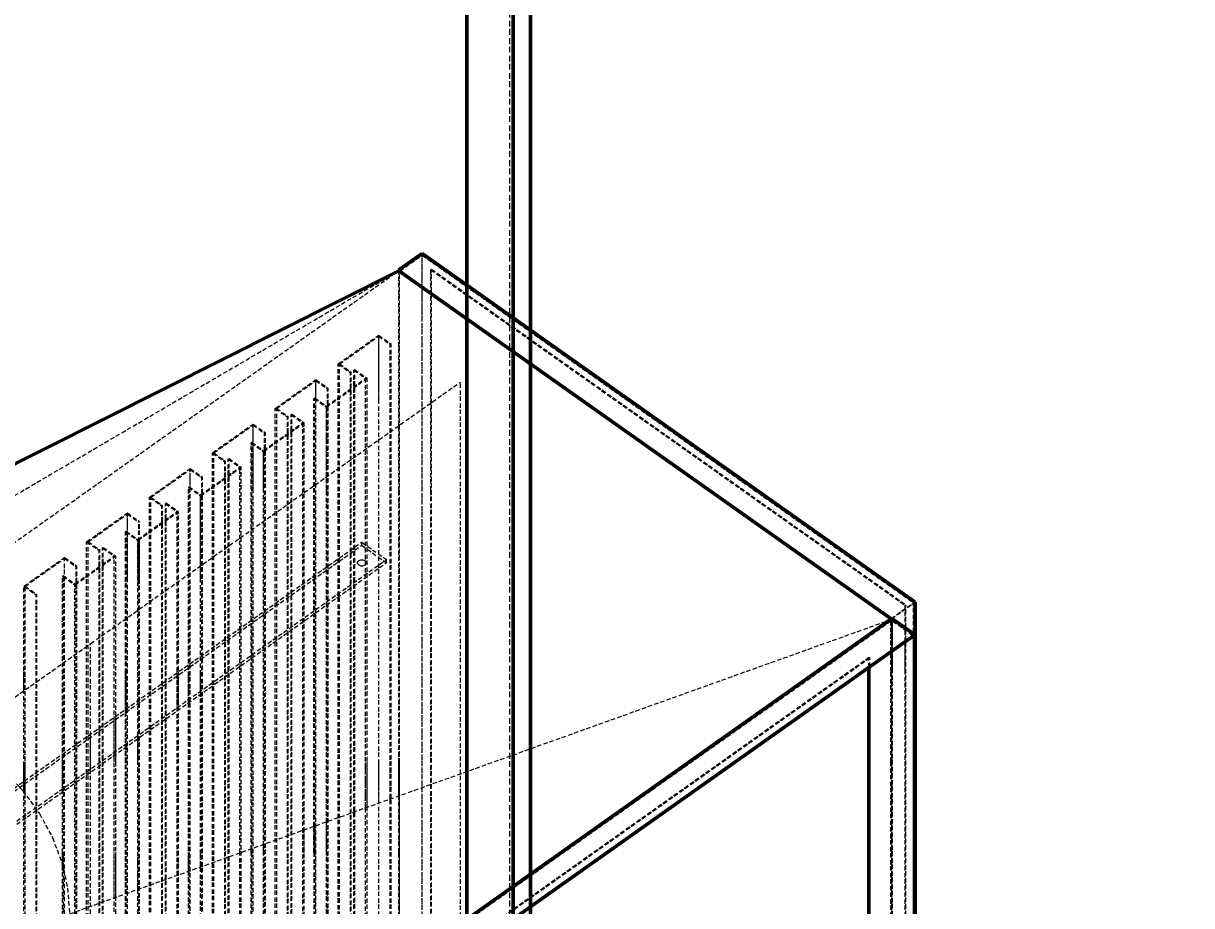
# Model space of a CAD drawing. Header units: millimetres. Extents: x 1091 to 14628, y 360 to 10440.
# Drawn here: x 4666 to 5672, y 3217 to 3976 of the extents above; entities that cross this region are included whole.
import ezdxf

# ---------------------------------------------------------------- set-up
doc = ezdxf.new("R2010")
doc.units = ezdxf.units.MM
doc.linetypes.add('Hidden', pattern=[15, 5, -3, 5, -2])
for name, color, linetype, lineweight in [('Default', 7, 'Continuous', 50), ('Edges', 7, 'Hidden', 15), ('HiddenEdges', 2, 'Hidden', 15), ('HiddenSilhouettes', 2, 'Hidden', 15), ('HiddenWires', 7, 'Hidden', 15), ('Silhouettes', 7, 'Continuous', 50), ('Wires', 7, 'Hidden', 15)]:
    doc.layers.add(name, color=color, linetype=linetype, lineweight=lineweight)
doc.layers.add('Dimension', color=7, linetype='Continuous', lineweight=50, true_color=0x6495ed)
doc.styles.add('Default', font='arial.ttf')
doc.dimstyles.get("Standard").update_dxf_attribs({"dimtxt": 0.18, "dimasz": 0.18, "dimexe": 0.18, "dimexo": 0.0625, "dimgap": 0.09, "dimtad": 0, "dimtih": 1, "dimtoh": 1, "dimdec": 4, "dimzin": 0, "dimdsep": 46, "dimtxsty": 'Standard', "dimcen": 0.09, "dimadec": 0, "dimazin": 0, "dimtfac": 1, "dimtdec": 4, "dimtofl": 0, "dimtmove": 0, "dimatfit": 3, "dimfxl": 1, "dimtolj": 1, "dimtzin": 0, "dimarcsym": 0})

# ---------------------------------------------------------------- blocks, each defined once
blk = doc.blocks.new('Top')
at = {"layer": 'HiddenEdges'}
for points in [[(-2353, -1503, 0), (-2353, 1503, 0)], [(-2348.8, -1498.8, 0), (-2348.8, 888.8, 0)]]:
    blk.add_polyline3d(points, dxfattribs=at)
at = {"layer": 'Silhouettes'}
for points in [[(-2390, -1540, 0), (-2390, 1540, 0)], [(-2350, -1500, 0), (-2350, 890, 0)], [(-2335, -1485, 0), (-2335, 875, 0)]]:
    blk.add_polyline3d(points, dxfattribs=at)
blk = doc.blocks.new('Isometric')
at = {"layer": 'Edges'}
for points in [[(2722.4, -43.2), (2749.2, -24.2)], [(1778.9, -381.9), (2719.9, -44.9)], [(2723, -43.6), (2723.2, -43.4)], [(2239.3, -421.6), (2748.4, -61.6)], [(2747.5, -830.7), (2747.5, -63)], [(1378.9, -99), (1420.7, -100.6), (1462, -105.2), (1502.5, -112.9), (1541.6, -123.5), (1578.9, -136.9), (1614, -153.1), (1646.5, -171.7), (1676.1, -192.6), (1702.5, -215.6), (1725.3, -240.5), (1744.3, -266.8), (1759.3, -294.5), (1770.1, -323.1), (1776.7, -352.3), (1778.9, -381.9)], [(2697.2, -207.7), (2697.2, -98.6)], [(2697.2, -415.3), (2697.2, -207.7)]]:
    blk.add_lwpolyline(points, dxfattribs=at)
for points in [[(1378.9, -99, 0), (2156.7, 356, 0)], [(2156.7, 356.8, 0), (2722.4, -43.2, 0)], [(2722.4, -415.3, 0), (2722.4, -80.8, 0)]]:
    blk.add_polyline3d(points, dxfattribs=at)
at = {"layer": 'HiddenEdges'}
for points in [[(2183.5, -1314.1), (2183.5, 375.8)], [(2157.5, -1333.4), (2157.5, 356.6)], [(2157.5, -246.3), (2157.5, 355.4)], [(2193.3, 103.8), (2193.3, 357.1)], [(2183.5, -415.3), (2183.5, 337)], [(2133.7, 207.7), (2133.7, 282)], [(2133.7, -254.8), (2133.7, 280.8)], [(2147, -250.1), (2147, 271.4)], [(2106.1, -563.6), (2106.1, 242.5)], [(2061.6, 207.7), (2061.6, 231)], [(2101.2, -567.1), (2101.2, 239)], [(2074.9, -585.7), (2074.9, 220.4)], [(2060.3, -311.5), (2060.3, 210.1)], [(2073.6, -539.6), (2073.6, 199.5)], [(2001.5, -311.5), (2001.5, 148.5)], [(1917.3, 103.8), (1917.3, 129)], [(1916, -139.2), (1916, 108.1)], [(1929.3, 0), (1929.3, 98.7)], [(1929.3, -129.8), (1929.3, 97.5)], [(2193.3, -1311.6), (2193.3, 103.8)], [(1845.2, 0), (1845.2, 78)], [(1858.5, 0), (1858.5, 67.4)], [(1843.9, -150.2), (1843.9, 57.1)], [(1817.6, -767.6), (1817.6, 38.5)], [(1773.1, -780.3), (1773.1, 25.8)], [(1786.4, -789.7), (1786.4, 16.4)], [(1771.8, -330.6), (1771.8, 6.1)], [(1785.1, -103.8), (1785.1, -3.3)], [(1785.1, -231.8), (1785.1, -4.5)], [(1740.5, -311.5), (1740.5, -16)], [(2737.8, -27.9), (2738.6, -27.3)], [(2719.9, -44.9), (2722.4, -44)], [(2722.4, -1733.1), (2722.4, -43.2)], [(2722.4, -103.8), (2722.4, -44)], [(2722.4, -103.8), (2722.4, -45.2)], [(2722.4, -80.8), (2722.4, -80)], [(1843.9, -207.7), (1843.9, -103.8)], [(1857.2, -207.7), (1857.2, -103.8)], [(1916, -332.8), (1916, -103.8)], [(1843.9, -358.6), (1843.9, -186.7)], [(1857.2, -353.8), (1857.2, -177.3)], [(1771.8, -241.2), (1771.8, -197.7)], [(1785.1, -726.8), (1785.1, -188.3)], [(2133.7, -519.2), (2133.7, -207.7)], [(2147, -519.2), (2147, -207.7)], [(2157.5, -415.3), (2157.5, -207.7)], [(1740.5, -822.1), (1740.5, -259.8)], [(2060.3, -281.1), (2060.3, -596)], [(2073.6, -311.5), (2073.6, -276.3)], [(1988.2, -311.5), (1988.2, -306.9)], [(2001.5, -623), (2001.5, -302.2)], [(1843.9, -726.8), (1843.9, -311.5)], [(1857.2, -726.8), (1857.2, -311.5)], [(1916, -311.5), (1916, -698)], [(1929.3, -641.6), (1929.3, -311.5)]]:
    blk.add_lwpolyline(points, dxfattribs=at)
for points in [[(2183.5, 311.5, 0), (2183.5, 373.8, 0)], [(2194.2, 357.7, 0), (2738.6, -27.3, 0)], [(2183.5, 337, 0), (2183.5, 337.8, 0)], [(2061.6, -576.3, 0), (2061.6, 229.8, 0)], [(2029, -618.1, 0), (2029, 188, 0)], [(2034, -614.6, 0), (2034, 191.5, 0)], [(2073.6, 103.8, 0), (2073.6, 200.7, 0)], [(1989.4, 103.8, 0), (1989.4, 180, 0)], [(1989.4, -627.3, 0), (1989.4, 178.8, 0)], [(2002.7, -636.7, 0), (2002.7, 169.4, 0)], [(1988.2, -647, 0), (1988.2, 159.1, 0)], [(2001.5, 103.8, 0), (2001.5, 149.7, 0)], [(1956.9, -669.1, 0), (1956.9, 137, 0)], [(1961.9, -665.6, 0), (1961.9, 140.5, 0)], [(1917.3, -678.3, 0), (1917.3, 127.8, 0)], [(1930.6, -687.7, 0), (1930.6, 118.4, 0)], [(1884.8, -720.1, 0), (1884.8, 86, 0)], [(1889.7, -716.6, 0), (1889.7, 89.5, 0)], [(1845.2, -729.3, 0), (1845.2, 76.8, 0)], [(1857.2, 0, 0), (1857.2, 47.7, 0)], [(1857.2, -140.8, 0), (1857.2, 46.5, 0)], [(1858.5, -738.7, 0), (1858.5, 48.6, 0)], [(2114.2, 40.9, 0), (2114.2, 44.5, 0)], [(1773.1, 0, 0), (1773.1, 27, 0)], [(1812.7, -771.1, 0), (1812.7, 35, 0)], [(2721.5, -43.4, 0), (2747.5, -25, 0)], [(2738.6, -1696, 0), (2738.6, -27.3, 0)], [(2722.4, -44, 0), (2723, -43.6, 0)], [(2239.3, -410.8, 0), (2696.3, -87.6, 0)], [(2697.2, -98.6, 0), (2697.2, -88.2, 0)], [(1929.3, -328, 0), (1929.3, -103.8, 0)], [(1771.8, -433.2, 0), (1771.8, -311.5, 0)]]:
    blk.add_polyline3d(points, dxfattribs=at)
at = {"layer": 'HiddenSilhouettes'}
for points in [[(2183.5, 373.8), (2747.5, -25)], [(2156.7, 356), (2157.5, 356.6)], [(2156.7, 103.8), (2156.7, 356)], [(2157.5, 356.6), (2723.2, -43.4)], [(2193.3, 357.1), (2194.2, 357.7)], [(2193.3, 357.1), (2737.8, -27.9)], [(2194.2, -1311), (2194.2, 357.7)], [(2087, 249), (2133.7, 282)], [(2133.7, 282), (2147.8, 272)], [(2088.7, 249), (2133.7, 280.8)], [(2087, 249), (2101.2, 239)], [(2088.7, -557.1), (2088.7, 249)], [(2088.7, 249), (2102, 239.6)], [(2105.3, 241.9), (2106.1, 242.5)], [(2106.1, 242.5), (2120.3, 232.5)], [(2014.9, 198), (2061.6, 231)], [(2016.6, 198), (2061.6, 229.8)], [(2061.6, 231), (2075.7, 221)], [(2061.6, 229.8), (2074.9, 220.4)], [(2073.6, 200.7), (2118.6, 232.5)], [(2073.6, 199.5), (2120.3, 232.5)], [(2118.6, -260.2), (2118.6, 232.5)], [(2059.4, -311.5), (2059.4, 209.5)], [(2059.4, 209.5), (2073.6, 199.5)], [(2060.3, 210.1), (2073.6, 200.7)], [(2014.9, 198), (2029, 188)], [(2033.1, 190.9), (2046.4, 181.5)], [(2034, 191.5), (2048.1, 181.5)], [(1944.5, 147), (1989.4, 178.8)], [(1989.4, 180), (2003.6, 170)], [(2001.5, 149.7), (2046.4, 181.5)], [(2001.5, 148.5), (2048.1, 181.5)], [(2046.4, -558.8), (2046.4, 181.5)], [(2048.1, -557.6), (2048.1, 181.5)], [(2002.7, 169.4), (2003.6, 170)], [(1987.3, 158.5), (1988.2, 159.1)], [(1987.3, -623), (1987.3, 158.5)], [(1987.3, 158.5), (2001.5, 148.5)], [(1988.2, 159.1), (2001.5, 149.7)], [(1942.8, 147), (1956.9, 137)], [(1944.5, 147), (1957.8, 137.6)], [(1957.8, -668.5), (1957.8, 137.6)], [(1961, 139.9), (1961.9, 140.5)], [(1961.9, 140.5), (1976, 130.5)], [(1872.3, 96), (1917.3, 127.8)], [(1917.3, 129), (1931.5, 119)], [(1917.3, 127.8), (1930.6, 118.4)], [(1929.3, 98.7), (1974.3, 130.5)], [(1929.3, 97.5), (1976, 130.5)], [(1915.2, 107.5), (1916, 108.1)], [(1915.2, -139.8), (1915.2, 107.5)], [(1915.2, 107.5), (1929.3, 97.5)], [(1916, 108.1), (1929.3, 98.7)], [(1930.6, 118.4), (1931.5, 119)], [(1870.7, 96), (1884.8, 86)], [(2156.7, 0), (2156.7, 103.8)], [(1884.8, 86), (1885.6, 86.6)], [(1888.9, -717.2), (1888.9, 88.9)], [(1888.9, 88.9), (1902.2, 79.5)], [(1889.7, 89.5), (1903.9, 79.5)], [(1800.2, 45), (1845.2, 76.8)], [(1845.2, 78), (1859.3, 68)], [(1845.2, 76.8), (1858.5, 67.4)], [(1859.3, 0), (1859.3, 68)], [(1903.9, -147.8), (1903.9, 79.5)], [(1843.1, -150.8), (1843.1, 56.5)], [(1843.1, 56.5), (1857.2, 46.5)], [(1690, -255.5), (2114.2, 44.5)], [(1690, -259.1), (2114.2, 40.9)], [(1798.5, 45), (1812.7, 35)], [(1800.2, -761.1), (1800.2, 45)], [(1800.2, 45), (1813.5, 35.6)], [(2114.2, 44.5), (2142.5, 24.5)], [(1785.1, -3.3), (1830.1, 28.5)], [(1785.1, -4.5), (1831.8, 28.5)], [(1813.5, -770.5), (1813.5, 35.6)], [(1816.8, 37.9), (1817.6, 38.5)], [(1816.8, 37.9), (1830.1, 28.5)], [(1817.6, 38.5), (1831.8, 28.5)], [(1831.8, -207.7), (1831.8, 28.5)], [(1718.3, -275.5), (2142.5, 24.5)], [(1718.3, -279.1), (2142.5, 20.9)], [(1773.1, 25.8), (1786.4, 16.4)], [(1787.2, -789.1), (1787.2, 17)], [(1770.9, -241.8), (1770.9, 5.5)], [(1770.9, 5.5), (1785.1, -4.5)], [(1771.8, 6.1), (1785.1, -3.3)], [(1726.4, -6), (1740.5, -16)], [(2156.7, -246.6), (2156.7, 0)], [(1740.5, -16), (1741.4, -15.4)], [(1741.4, -311.5), (1741.4, -15.4)], [(2737.8, -415.3), (2737.8, -27.9)], [(2737.8, -32.3), (2737.8, -27.9)], [(601, -1544), (2722.4, -44)], [(2214.9, -404), (2722.4, -45.2)], [(2721.5, -81.4), (2721.5, -43.8)], [(2721.8, -43.6), (2722.4, -44)], [(2722.4, -45.2), (2723.2, -45.8)], [(2723.2, -1733.4), (2723.2, -43.4)], [(2723.2, -103.8), (2723.2, -43.8)], [(2723.2, -45.8), (2746.9, -62.6)], [(2737.8, -56.1), (2737.8, -54.1)], [(2737.8, -69.9), (2737.8, -56.1)], [(2747.5, -63), (2747.5, -61)], [(2737.8, -103.8), (2737.8, -69.9)], [(2696.3, -99.2), (2696.3, -87.6)], [(2721.5, -103.8), (2721.5, -81.4)], [(1726.4, -242), (1726.4, -103.8)], [(1902.2, -337.7), (1902.2, -103.8)], [(2721.5, -207.7), (2721.5, -103.8)], [(1831.8, -362.9), (1831.8, -155.3)], [(1843.1, -207.7), (1843.1, -187.3)], [(1726.4, -521.7), (1726.4, -207.7)], [(1728.1, -519.4), (1728.1, -207.7)], [(2118.6, -573.6), (2118.6, -207.7)], [(2120.3, -519.2), (2120.3, -207.7)], [(2147.8, -519.2), (2147.8, -207.7)], [(2156.7, -311.5), (2156.7, -207.7)], [(2721.5, -415.3), (2721.5, -207.7)], [(1741.4, -821.5), (1741.4, -259.2)], [(2059.4, -281.4), (2059.4, -519.2)], [(2048.1, -311.5), (2048.1, -285.5)], [(1987.3, -311.5), (1987.3, -307.2)], [(1830.1, -777.6), (1830.1, -311.5)], [(1831.8, -726.8), (1831.8, -311.5)], [(1843.1, -726.8), (1843.1, -311.5)], [(1902.2, -660.8), (1902.2, -311.5)], [(1903.9, -623), (1903.9, -311.5)], [(1915.2, -623), (1915.2, -311.5)], [(1974.3, -623), (1974.3, -311.5)], [(1976, -311.5), (1976, -311.3)], [(2156.7, -415.3), (2156.7, -311.5)]]:
    blk.add_lwpolyline(points, dxfattribs=at)
for points in [[(2158.1, 355.8, 0), (2183.5, 373.8, 0)], [(2133.7, 280.8, 0), (2147, 271.4, 0)], [(2147, 271.4, 0), (2147.8, 272, 0)], [(2147.8, -249.7, 0), (2147.8, 272, 0)], [(2087, -557.1, 0), (2087, 249, 0)], [(2105.3, -564.2, 0), (2105.3, 241.9, 0)], [(2105.3, 241.9, 0), (2118.6, 232.5, 0)], [(2101.2, 239, 0), (2102, 239.6, 0)], [(2102, -566.5, 0), (2102, 239.6, 0)], [(2120.3, -259.6, 0), (2120.3, 232.5, 0)], [(2074.9, 220.4, 0), (2075.7, 221, 0)], [(2075.7, -585.1, 0), (2075.7, 221, 0)], [(2059.4, 209.5, 0), (2060.3, 210.1, 0)], [(2014.9, -608.1, 0), (2014.9, 198, 0)], [(2016.6, -608.1, 0), (2016.6, 198, 0)], [(2016.6, 198, 0), (2029.9, 188.6, 0)], [(2029, 188, 0), (2029.9, 188.6, 0)], [(2029.9, -617.5, 0), (2029.9, 188.6, 0)], [(2033.1, 190.9, 0), (2034, 191.5, 0)], [(2033.1, -615.2, 0), (2033.1, 190.9, 0)], [(1942.8, 147, 0), (1989.4, 180, 0)], [(1989.4, 178.8, 0), (2002.7, 169.4, 0)], [(2003.6, -636.1, 0), (2003.6, 170, 0)], [(1942.8, -659.1, 0), (1942.8, 147, 0)], [(1944.5, -659.1, 0), (1944.5, 147, 0)], [(1956.9, 137, 0), (1957.8, 137.6, 0)], [(1961, -666.2, 0), (1961, 139.9, 0)], [(1961, 139.9, 0), (1974.3, 130.5, 0)], [(1870.7, 96, 0), (1917.3, 129, 0)], [(1974.3, -311.9, 0), (1974.3, 130.5, 0)], [(1976, -623, 0), (1976, 130.5, 0)], [(1931.5, -687.1, 0), (1931.5, 119, 0)], [(1870.7, -710.1, 0), (1870.7, 96, 0)], [(1872.3, -710.1, 0), (1872.3, 96, 0)], [(1872.3, 96, 0), (1885.6, 86.6, 0)], [(1885.6, -719.5, 0), (1885.6, 86.6, 0)], [(1888.9, 88.9, 0), (1889.7, 89.5, 0)], [(1798.5, 45, 0), (1845.2, 78, 0)], [(1857.2, 47.7, 0), (1902.2, 79.5, 0)], [(1857.2, 46.5, 0), (1903.9, 79.5, 0)], [(1858.5, 67.4, 0), (1859.3, 68, 0)], [(1902.2, -149, 0), (1902.2, 79.5, 0)], [(1843.1, 56.5, 0), (1843.9, 57.1, 0)], [(1843.9, 57.1, 0), (1857.2, 47.7, 0)], [(1798.5, -761.1, 0), (1798.5, 45, 0)], [(1859.3, -738.1, 0), (1859.3, 49.2, 0)], [(2114.2, 40.9, 0), (2142.5, 20.9, 0)], [(1726.4, -6, 0), (1773.1, 27, 0)], [(1773.1, 27, 0), (1787.2, 17, 0)], [(1812.7, 35, 0), (1813.5, 35.6, 0)], [(1816.8, -768.2, 0), (1816.8, 37.9, 0)], [(1830.1, -363.5, 0), (1830.1, 28.5, 0)], [(1728.1, -6, 0), (1773.1, 25.8, 0)], [(1786.4, 16.4, 0), (1787.2, 17, 0)], [(2142.5, 20.9, 0), (2142.5, 24.5, 0)], [(1770.9, 5.5, 0), (1771.8, 6.1, 0)], [(1726.4, -126, 0), (1726.4, -6, 0)], [(1728.1, -124.8, 0), (1728.1, -6, 0)], [(1728.1, -6, 0), (1741.4, -15.4, 0)], [(2747.5, -103.8, 0), (2747.5, -25, 0)], [(2747.5, -25.4, 0), (2747.5, -25, 0)], [(2721.5, -44.3, 0), (2721.5, -43.4, 0)], [(2721.5, -103.8, 0), (2721.5, -43.4, 0)], [(2722.4, -45.2, 0), (2722.4, -45.2, 0)], [(2747.5, -103.8, 0), (2747.5, -63, 0)], [(2240.1, -411.4, 0), (2697.2, -88.2, 0)], [(2696.3, -87.6, 0), (2697.2, -88.2, 0)], [(1728.1, -244.4, 0), (1728.1, -103.8, 0)], [(1843.1, -358.9, 0), (1843.1, -103.8, 0)], [(1903.9, -337.1, 0), (1903.9, -103.8, 0)], [(1915.2, -333.1, 0), (1915.2, -103.8, 0)], [(1830.1, -207.7, 0), (1830.1, -156.5, 0)], [(1770.9, -326.8, 0), (1770.9, -198.3, 0)], [(2046.4, -311.5, 0), (2046.4, -286.1, 0)], [(1770.9, -437, 0), (1770.9, -311.5, 0)]]:
    blk.add_polyline3d(points, dxfattribs=at)
at = {"layer": 'HiddenWires'}
for points in [[(1803.1, -71.8), (2227.4, 228.2)], [(2109.4, 21.8), (2110.7, 23.4)], [(2109.4, 20), (2109.4, 21.8)], [(2109.4, 20), (2110.7, 18.4)], [(2110.7, 23.4), (2113, 24.3)], [(2110.7, 18.4), (2113, 17.5)], [(2113, 24.3), (2115.5, 24.3)], [(2113, 17.5), (2115.5, 17.5)], [(2115.5, 24.3), (2117.8, 23.4)], [(2115.5, 17.5), (2117.8, 18.4)], [(2117.8, 23.4), (2119.1, 21.8)], [(2117.8, 18.4), (2119.1, 20)], [(1803.1, -103.8), (1803.1, -71.8)], [(1803.1, -207.7), (1803.1, -103.8)], [(1803.1, -311.5), (1803.1, -207.7)], [(2227.4, -311.5), (2227.4, -207.7)], [(1803.1, -726.8), (1803.1, -311.5)], [(2227.4, -415.3), (2227.4, -311.5)]]:
    blk.add_lwpolyline(points, dxfattribs=at)
for points in [[(35.4, -1144, 0), (2156.7, 356, 0)], [(2227.4, -221.3, 0), (2227.4, 228.2, 0)], [(2119.1, 20, 0), (2119.1, 21.8, 0)], [(1378.9, -371.8, 0), (1803.1, -71.8, 0)], [(1803.1, -179.1, 0), (1803.1, -175.5, 0)], [(1803.1, -219.1, 0), (1803.1, -179.1, 0)]]:
    blk.add_polyline3d(points, dxfattribs=at)
at = {"layer": 'Silhouettes'}
for points in [[(2156.7, 356.8), (2183.5, 375.8)], [(1143.7, -153.1), (2156.7, 356)], [(2213.2, -403.2), (2722.4, -43.2)], [(2240.1, -421.8), (2747.5, -63)], [(2746.9, -62.6), (2747.5, -63)], [(2748.4, -207.7), (2748.4, -61.6)], [(2696.3, -103.8), (2696.3, -99.2)], [(2696.3, -207.7), (2696.3, -103.8)], [(2696.3, -1661.3), (2696.3, -207.7)], [(2748.4, -415.3), (2748.4, -207.7)]]:
    blk.add_lwpolyline(points, dxfattribs=at)
for points in [[(2183.5, 375.8, 0), (2749.2, -24.2, 0)], [(2156.7, 356, 0), (2156.7, 356.8, 0)], [(2156.7, 356, 0), (2721.8, -43.6, 0)], [(2157.5, 355.4, 0), (2158.1, 355.8, 0)], [(2157.5, 355.4, 0), (2171, 345.8, 0)], [(2749.2, -830.7, 0), (2749.2, -24.2, 0)], [(2722.4, -43.2, 0), (2748.4, -61.6, 0)]]:
    blk.add_polyline3d(points, dxfattribs=at)
at = {"layer": 'Wires'}
blk.add_polyline3d([(2156.7, 356, 0)], close=True, dxfattribs=at)
blk = doc.blocks.new('*D5')
at = {"layer": 'Defpoints', "color": 0}
for p in [(5088, 3496), (9788, 3496), (9788, 1720)]:
    blk.add_point(p, dxfattribs=at)
at = {"layer": 'Dimension', "color": 0, "lineweight": -2}
for p, q in [((5088, 3486), (5088, 1700)), ((9788, 3486), (9788, 1700)), ((5136, 1720), (7367.5, 1720)), ((9740, 1720), (7508.5, 1720))]:
    blk.add_line(p, q, dxfattribs=at)
at = {"layer": 'Dimension', "color": 0}
for points in [[(5136, 1728), (5136, 1712), (5088, 1720)], [(9740, 1712), (9740, 1728), (9788, 1720)]]:
    blk.add_solid(points, dxfattribs=at)
at = {"layer": 'Dimension', "color": 0, "insert": (7438, 1720), "char_height": 40, "attachment_point": 5, "style": 'Default'}
blk.add_mtext('\\A1;4700', dxfattribs=at)
blk = doc.blocks.new('*D6')
at = {"layer": 'Defpoints', "color": 0}
for p in [(5088, 3496), (8988, 3496), (8988, 1870)]:
    blk.add_point(p, dxfattribs=at)
at = {"layer": 'Dimension', "color": 0, "lineweight": -2}
for p, q in [((5088, 3486), (5088, 1850)), ((8988, 3486), (8988, 1850)), ((5136, 1870), (6842.8, 1870)), ((8940, 1870), (7233.2, 1870))]:
    blk.add_line(p, q, dxfattribs=at)
at = {"layer": 'Dimension', "color": 0}
for points in [[(5136, 1878), (5136, 1862), (5088, 1870)], [(8940, 1862), (8940, 1878), (8988, 1870)]]:
    blk.add_solid(points, dxfattribs=at)
at = {"layer": 'Dimension', "color": 0, "insert": (7038, 1870), "char_height": 40, "attachment_point": 5, "style": 'Default'}
blk.add_mtext('\\A1;DEPTH = 3900', dxfattribs=at)

msp = doc.modelspace()

# ---------------------------------------------------------------- block references
at = {"layer": 'Default', "xscale": 0.75, "yscale": 0.75, "zscale": 0.75}
msp.add_blockref('Isometric', (3372, 3496), dxfattribs=at)
at = {"layer": 'Default'}
msp.add_blockref('Top', (7438, 3496), dxfattribs=at)

# ---------------------------------------------------------------- dimensions: what is measured, and where the dimension line sits
at = {"layer": 'Dimension'}
dim = msp.add_linear_dim(base=(9788, 1720), p1=(5088, 3496), p2=(9788, 3496), dimstyle='Standard', override={"dimscale": 1, "dimtxt": 40, "dimasz": 48, "dimexe": 20, "dimexo": 10, "dimgap": 10, "dimtad": 0, "dimjust": 0, "dimtih": 0, "dimtoh": 0, "dimdec": 3, "dimlfac": 1, "dimzin": 8, "dimlunit": 2, "dimpost": '', "dimtxsty": 'Default', "dimsah": 0, "dimse1": 0, "dimse2": 0, "dimclrt": 0, "dimtol": 0, "dimlim": 0, "dimtp": 0, "dimtm": 0, "dimtfac": 1, "dimtdec": 3, "dimtix": 0, "dimtzin": 8}, dxfattribs=at)
dim.commit()
dim.dimension.update_dxf_attribs({"geometry": '*D5', "text_midpoint": (7438, 1720), "dimtype": 160})
dim = msp.add_linear_dim(base=(8988, 1870), p1=(5088, 3496), p2=(8988, 3496), text='DEPTH = <>', dimstyle='Standard', override={"dimscale": 1, "dimtxt": 40, "dimasz": 48, "dimexe": 20, "dimexo": 10, "dimgap": 10, "dimtad": 0, "dimjust": 0, "dimtih": 0, "dimtoh": 0, "dimdec": 3, "dimlfac": 1, "dimzin": 8, "dimlunit": 2, "dimpost": '', "dimtxsty": 'Default', "dimsah": 0, "dimse1": 0, "dimse2": 0, "dimclrt": 0, "dimtol": 0, "dimlim": 0, "dimtp": 0, "dimtm": 0, "dimtfac": 1, "dimtdec": 3, "dimtix": 0, "dimtzin": 8}, dxfattribs=at)
dim.commit()
dim.dimension.update_dxf_attribs({"geometry": '*D6', "text_midpoint": (7038, 1870), "dimtype": 160})

doc.saveas('drawing.dxf')
